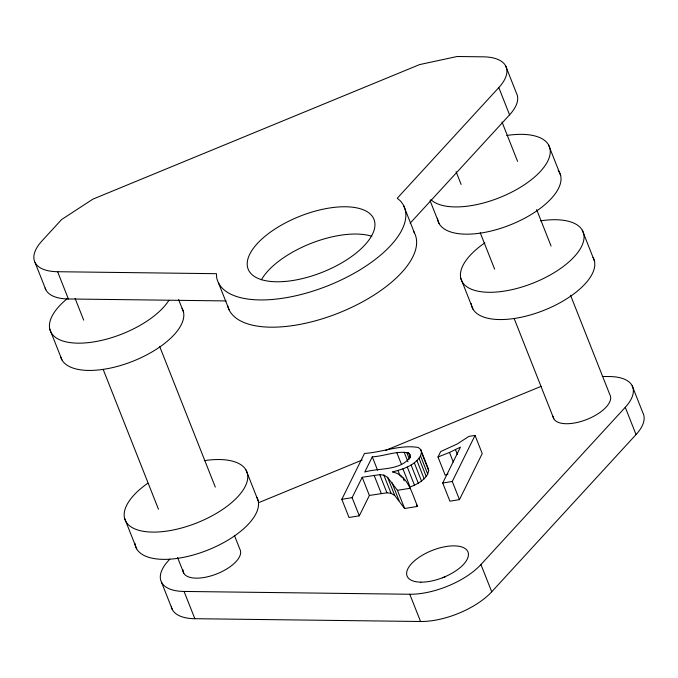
<?xml version="1.0" encoding="UTF-8"?>
<svg xmlns="http://www.w3.org/2000/svg" width="678" height="678" viewBox="0 0 678 678"><rect width="100%" height="100%" fill="white"/><g stroke="black" fill="none" stroke-linecap="round" stroke-linejoin="round"><path stroke-width="1.02" d="M420.521 455.904L421.504 452.412L420.699 449.514L418.233 447.472C400.334 444.421 382.307 452.311 364.493 453.446L341.822 499.322L349.009 517.492L359.306 515.822L369.374 495.449L362.188 477.287L379.756 474.651L383.85 475.109L387.562 477.329L397.452 490.33L404.63 508.5L417.589 506.407C412.165 494.143 407.936 474.863 392.426 471.939C402.8 469.261 414.716 465.71 420.521 455.904L427.708 474.075C424.047 480.702 416.877 484.338 410.097 487.007L402.918 468.845M427.708 474.075L428.682 470.583L427.886 467.684L420.699 449.514M359.306 515.822L352.119 497.66L362.188 477.287M372.29 456.845L364.789 472.024C379.197 467.676 399.571 471.074 409.902 457.625L410.368 454.819L408.537 452.921C396.537 450.48 384.265 456.243 372.29 456.845L377.587 470.235M438.005 456.997L440.692 451.556L457.37 443.904L468.888 436.395L475.049 435.403L482.236 453.574L459.464 499.635L449.912 501.178L442.726 483.016L460.464 447.116L449.497 452.463L438.005 456.997L445.183 475.168L448.065 474.032M459.464 499.635L452.277 481.473L475.049 435.403M498.805 87.598L397.232 198.256L400.215 200.747A100.395 44.765 -21.6 0 1 331.449 284.319A100.395 44.765 -21.6 0 1 216.629 277.361L216.477 273.692L57.613 271.717A54.562 24.323 -21.6 0 1 41.96 240.944L61.605 219.545L92.886 199.146L419.572 64.596L457.108 56.503L483.151 56.825A54.562 24.323 -21.6 0 1 498.805 87.598L509.585 114.853L410.156 223.172M169.822 559.147L168.415 560.672A54.562 24.323 -21.6 0 0 184.069 591.445L194.849 618.7L420.563 621.497A54.562 24.323 -21.6 0 0 491.72 591.801L636.04 434.581A54.562 24.323 -21.6 0 0 642.947 413.038L632.176 385.79M184.069 591.445L409.783 594.25A54.562 24.323 -21.6 0 0 480.939 564.545L625.26 407.325A54.562 24.323 -21.6 0 0 609.607 376.553L602.318 376.468M258.462 502.754L362.145 460.057M385.621 450.387L541.137 386.341M341.822 499.322L352.119 497.66M397.452 490.33L410.402 488.236M442.726 483.016L452.277 481.473M369.374 495.449L386.943 492.813L391.036 493.279L394.749 495.499L404.63 508.5M45.146 288.057A54.562 24.323 -21.6 0 0 68.393 298.973L226.198 300.922M416.36 504.686L417.589 506.407M548.502 144.821L560.689 175.619M582.275 230.206L594.453 261.005M505.72 66.063L516.5 93.31A54.562 24.323 -21.6 0 1 509.585 114.853M625.26 407.325L636.04 434.581M501.991 121.964L517.568 161.356M536.654 209.612L551.07 246.046M570.545 295.286L609.878 394.749A30.552 13.619 -21.6 0 1 585.928 419.818A30.552 13.619 -21.6 0 1 553.028 416.275M456.074 171.653L461.133 184.458M480.219 232.707L494.626 269.149M514.102 318.389L553.833 418.834M430.072 200.671L439.175 223.681M460.76 278.268L472.947 309.066M403.664 205.646L414.444 232.893M455.523 449.7L457.413 454.48M449.497 452.463L453.277 462.023M480.939 564.545L491.72 591.801M421.504 452.412L428.682 470.583M419.021 458.303L426.208 476.473M416.953 460.625L424.14 478.787M414.309 462.854L421.496 481.024M408.537 452.921L410.427 457.701M406.698 452.37L409.351 459.065M411.088 465.006L418.275 483.168M404.147 452.184L407.927 461.743M407.292 467.015L414.478 485.185M396.918 452.87L401.452 464.345M403.037 477.939L404.173 480.812M400.545 475.253L401.3 477.168M397.961 470.481L399.851 475.27M391.867 482.448L399.054 500.618M387.562 477.329L394.749 495.499M383.85 475.109L391.036 493.279M379.756 474.651L386.943 492.813M374.129 475.354L381.316 493.525M409.783 594.25L420.563 621.497M218.494 282.921L229.274 310.168M178.602 299.566L183.467 311.88M246.012 470.007L258.191 500.805M159.61 346.305L215.307 487.126M234.393 535.383L239.843 549.172A30.552 13.619 -21.6 0 1 214.968 574.588A30.552 13.619 -21.6 0 1 182.975 569.766M75.131 298.506L83.699 320.169M103.175 369.408L158.483 509.246M177.568 557.502L183.797 573.257M57.613 271.717L68.393 298.973M35.053 262.488L45.824 289.735M161.5 582.216L172.28 609.463M49.774 329.135L61.961 359.942M124.498 518.068L136.685 548.866M194.849 618.7A54.562 24.323 -21.6 0 1 171.356 606.895M442.548 577.842A32.739 14.594 -21.6 0 1 445.217 576.834M540.485 220.859A65.478 29.196 -21.6 0 1 576.266 254.419A65.478 29.196 -21.6 0 1 481.711 291.811A65.478 29.196 -21.6 0 1 484.846 242.868M593.047 257.454A65.478 29.196 -21.6 0 1 541.739 311.177A65.478 29.196 -21.6 0 1 471.235 303.591M506.712 135.481A65.478 29.196 -21.6 0 1 533.696 177.797A65.478 29.196 -21.6 0 1 430.835 199.544M558.189 170.458A65.478 29.196 -21.6 0 1 509.966 225.02A65.478 29.196 -21.6 0 1 437.463 218.206M413.47 231.19A100.395 44.765 -21.6 0 1 339.178 312.812A100.395 44.765 -21.6 0 1 227.605 305.583M261.394 279.794A67.656 30.163 -21.6 0 1 310.871 243.444A67.656 30.163 -21.6 0 1 371.747 236.249M204.222 460.667A65.478 29.196 -21.6 0 1 240.165 494.025A65.478 29.196 -21.6 0 1 145.956 531.679A65.478 29.196 -21.6 0 1 147.787 483.228M256.784 497.254A65.478 29.196 -21.6 0 1 205.476 550.985A65.478 29.196 -21.6 0 1 134.964 543.4M182.06 308.329A65.478 29.196 -21.6 0 1 132.752 361.281A65.478 29.196 -21.6 0 1 60.554 356.391M168.856 300.379A65.478 29.196 -21.6 0 1 77.368 343.153A65.478 29.196 -21.6 0 1 67.647 298.354M420.885 582.156A32.739 14.594 -21.6 0 0 468.413 555.223A32.739 14.594 -21.6 0 0 423.309 554.663A32.739 14.594 -21.6 0 0 420.885 582.156M283.989 281.539A67.656 30.163 -21.6 0 0 374.731 221.986A67.656 30.163 -21.6 0 0 274.522 229.317A67.656 30.163 -21.6 0 0 283.989 281.539"/></g></svg>
